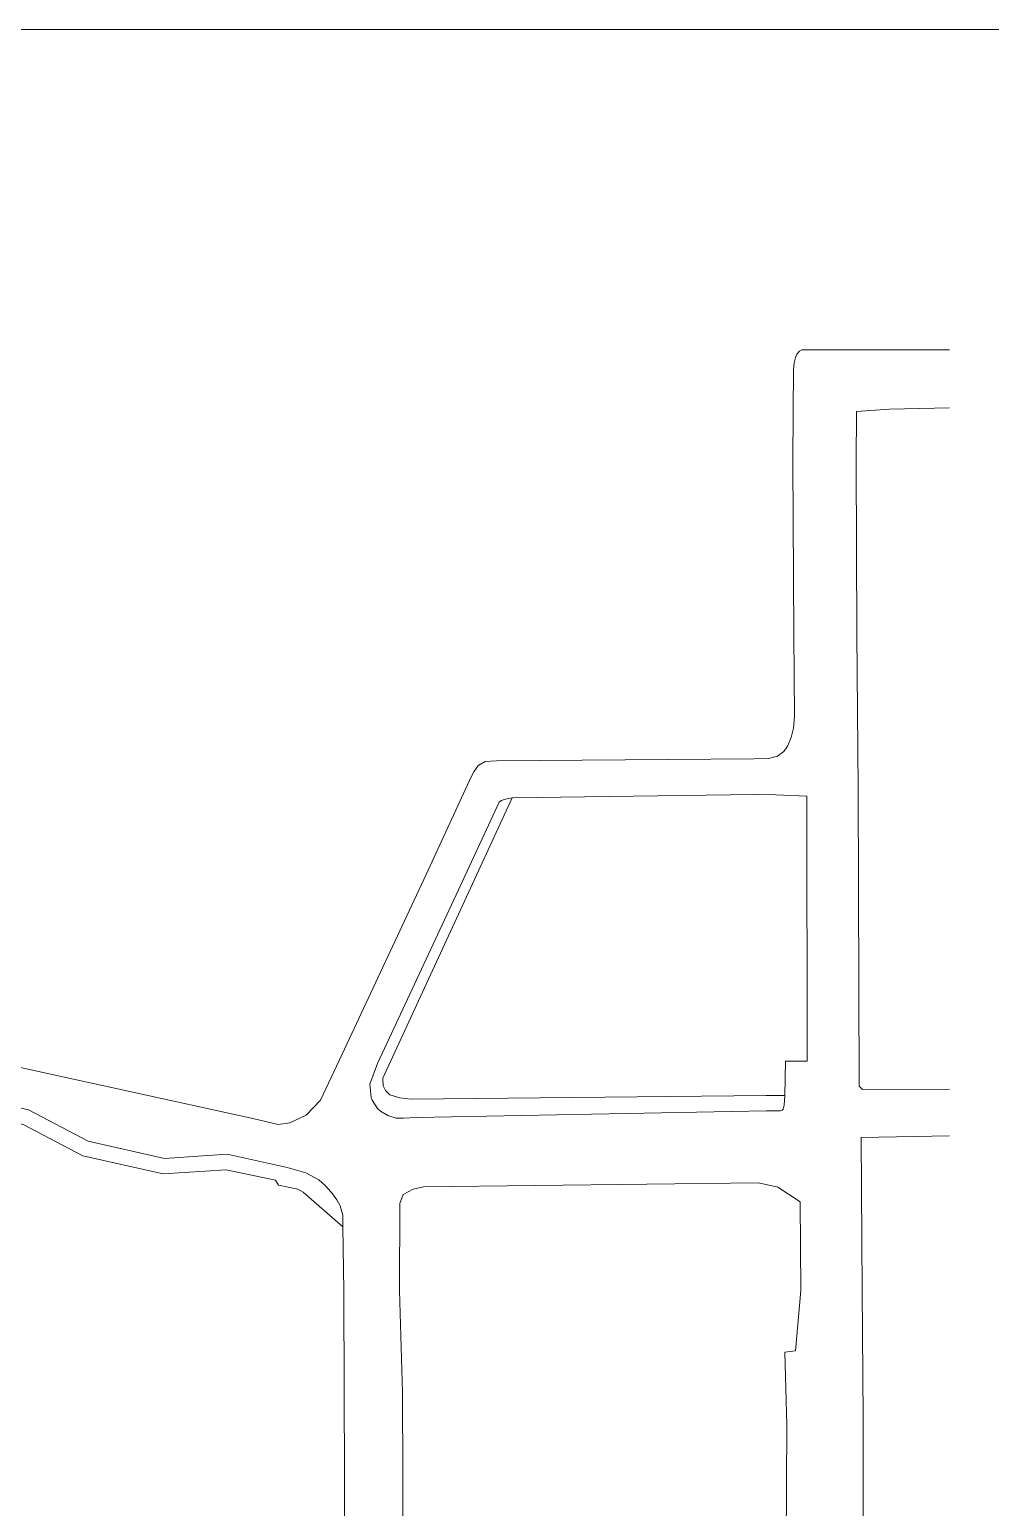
# Model space of a CAD drawing. Header units: metres. Extents: x -800 to 0, y -110400 to -109798.
# Drawn here: x -462.6 to -274.8, y -110088.7 to -109800 of the extents above; entities that cross this region are included whole.
import ezdxf

# ---------------------------------------------------------------- set-up
doc = ezdxf.new("R2010")
doc.units = ezdxf.units.M
doc.header["$LTSCALE"] = 2.5
for name, color, linetype, lineweight in [('2102000', 4, 'Continuous', 0), ('2213000', 3, 'Continuous', 0), ('999', 7, 'Continuous', 0)]:
    doc.layers.add(name, color=color, linetype=linetype, lineweight=lineweight)

msp = doc.modelspace()

# ---------------------------------------------------------------- linework, layer by layer
at = {"layer": '2102000'}
for points in [[(-313.33, -109874.57), (-313.3, -109866.54), (-313.13, -109865.11), (-312.92, -109864.04), (-312.61, -109863.44), (-312.11, -109862.85), (-311.68, -109862.54), (-282.8, -109862.55)], [(-316.4, -109941.95), (-315.2, -109941.03), (-314.48, -109940.02), (-313.76, -109938.28), (-313.3, -109936.5), (-313.1, -109934.13), (-313.24, -109918.2), (-313.41, -109884.54), (-313.33, -109874.57)], [(-300.45, -110006.4), (-300.64, -109948.16), (-300.89, -109918.04), (-301.06, -109884.59), (-300.98, -109874.61)], [(-300.98, -109874.61), (-294.52, -109874.14), (-282.8, -109873.91)], [(-316.4, -109941.95), (-318.14, -109942.43), (-321.06, -109942.46), (-371.3, -109942.84), (-373.5, -109943.01), (-374.77, -109943.69), (-374.83, -109943.74), (-375.73, -109944.99), (-376.19, -109945.86), (-385.06, -109965.06), (-401.04, -109999.2), (-405.69, -110009.14), (-408.53, -110012.09), (-411.69, -110013.56), (-413.99, -110013.94), (-418.92, -110012.77), (-468.91, -110001.77), (-470.06, -110001.36)], [(-368.23, -109950.08), (-393.55, -110004.86), (-393.48, -110006.35), (-392.99, -110007.29), (-392.13, -110008.13)], [(-310.67, -109949.74), (-316.73, -109949.54), (-320.86, -109949.46), (-368.23, -109950.08)], [(-314.96, -110008.26), (-314.85, -110001.54), (-310.64, -110001.57), (-310.67, -109949.74)], [(-493.92, -110007.15), (-489.52, -110008.57), (-475.65, -110011.54), (-463.83, -110013.92), (-452.15, -110020.02), (-436.44, -110023.56), (-424.15, -110022.74), (-414.52, -110024.78), (-413.93, -110025.75), (-410.12, -110026.58), (-409.06, -110027.15), (-401.31, -110033.88)], [(-392.13, -110008.13), (-390.22, -110008.73), (-388.01, -110008.98), (-318.62, -110008.26), (-314.96, -110008.26)], [(-300.45, -110006.4), (-299.78, -110007.06), (-282.81, -110007.01)], [(-300.09, -110016.44), (-282.81, -110016.1)], [(-299.86, -110046.33), (-300.09, -110016.44)], [(-390.24, -110046.33), (-390.22, -110029.32), (-389.57, -110027.57), (-387.63, -110026.58), (-385.59, -110026.1), (-320.12, -110025.28), (-316.36, -110026.16), (-312, -110029.03)], [(-311.86, -110046.33), (-312, -110029.03)], [(-401.31, -110033.88), (-401.16, -110046.33)], [(-400.67, -110158.54), (-400.79, -110130.59), (-401.07, -110066.23), (-401.16, -110046.33)], [(-389.29, -110158.57), (-389.4, -110130.62), (-389.69, -110066.26), (-390.24, -110046.33)], [(-314.56, -110072.65), (-314.99, -110058.37), (-312.88, -110058.13), (-311.86, -110046.33)], [(-299.67, -110071.16), (-299.86, -110046.33)], [(-299.67, -110071.16), (-299.73, -110117.19), (-299.77, -110193.77), (-299.04, -110231.22)], [(-314.56, -110072.65), (-314.88, -110119.42), (-315.06, -110159.25)]]:
    msp.add_lwpolyline(points, dxfattribs=at)
at = {"layer": '2213000'}
for points in [[(-368.23, -109950.08), (-369.2, -109950.26), (-369.83, -109950.41), (-370.37, -109950.63), (-370.8, -109950.97), (-378.72, -109968.04), (-394.55, -110002.01)], [(-314.96, -110008.26), (-315.12, -110010.16), (-315.32, -110010.93), (-315.5, -110011.11), (-315.85, -110011.26), (-318.59, -110011.26), (-386.96, -110012.52), (-389.56, -110012.69), (-390.95, -110012.67), (-392.55, -110012.13), (-394.01, -110011.3), (-394.56, -110010.82), (-395.61, -110009.18), (-395.81, -110008.63), (-396.05, -110006.02), (-394.55, -110002.01)], [(-401.31, -110033.88), (-401.35, -110031.62), (-401.86, -110029.82), (-402.51, -110028.64), (-403.54, -110027.2), (-404.78, -110025.84), (-406, -110024.75), (-408.58, -110023.38), (-412.24, -110022.34), (-423.92, -110019.72), (-436.21, -110020.54), (-451.11, -110017.18), (-462.78, -110011.08), (-470.97, -110009.17), (-471.75, -110009.27), (-472.48, -110009.45), (-473.65, -110009.9), (-474.33, -110010.25), (-474.78, -110010.55), (-475.2, -110010.91), (-475.65, -110011.54)]]:
    msp.add_lwpolyline(points, dxfattribs=at)
at = {"layer": '999'}
msp.add_lwpolyline([(-800, -110400), (0, -110400), (0, -109800), (-800, -109800)], close=True, dxfattribs=at)

doc.saveas('drawing.dxf')
